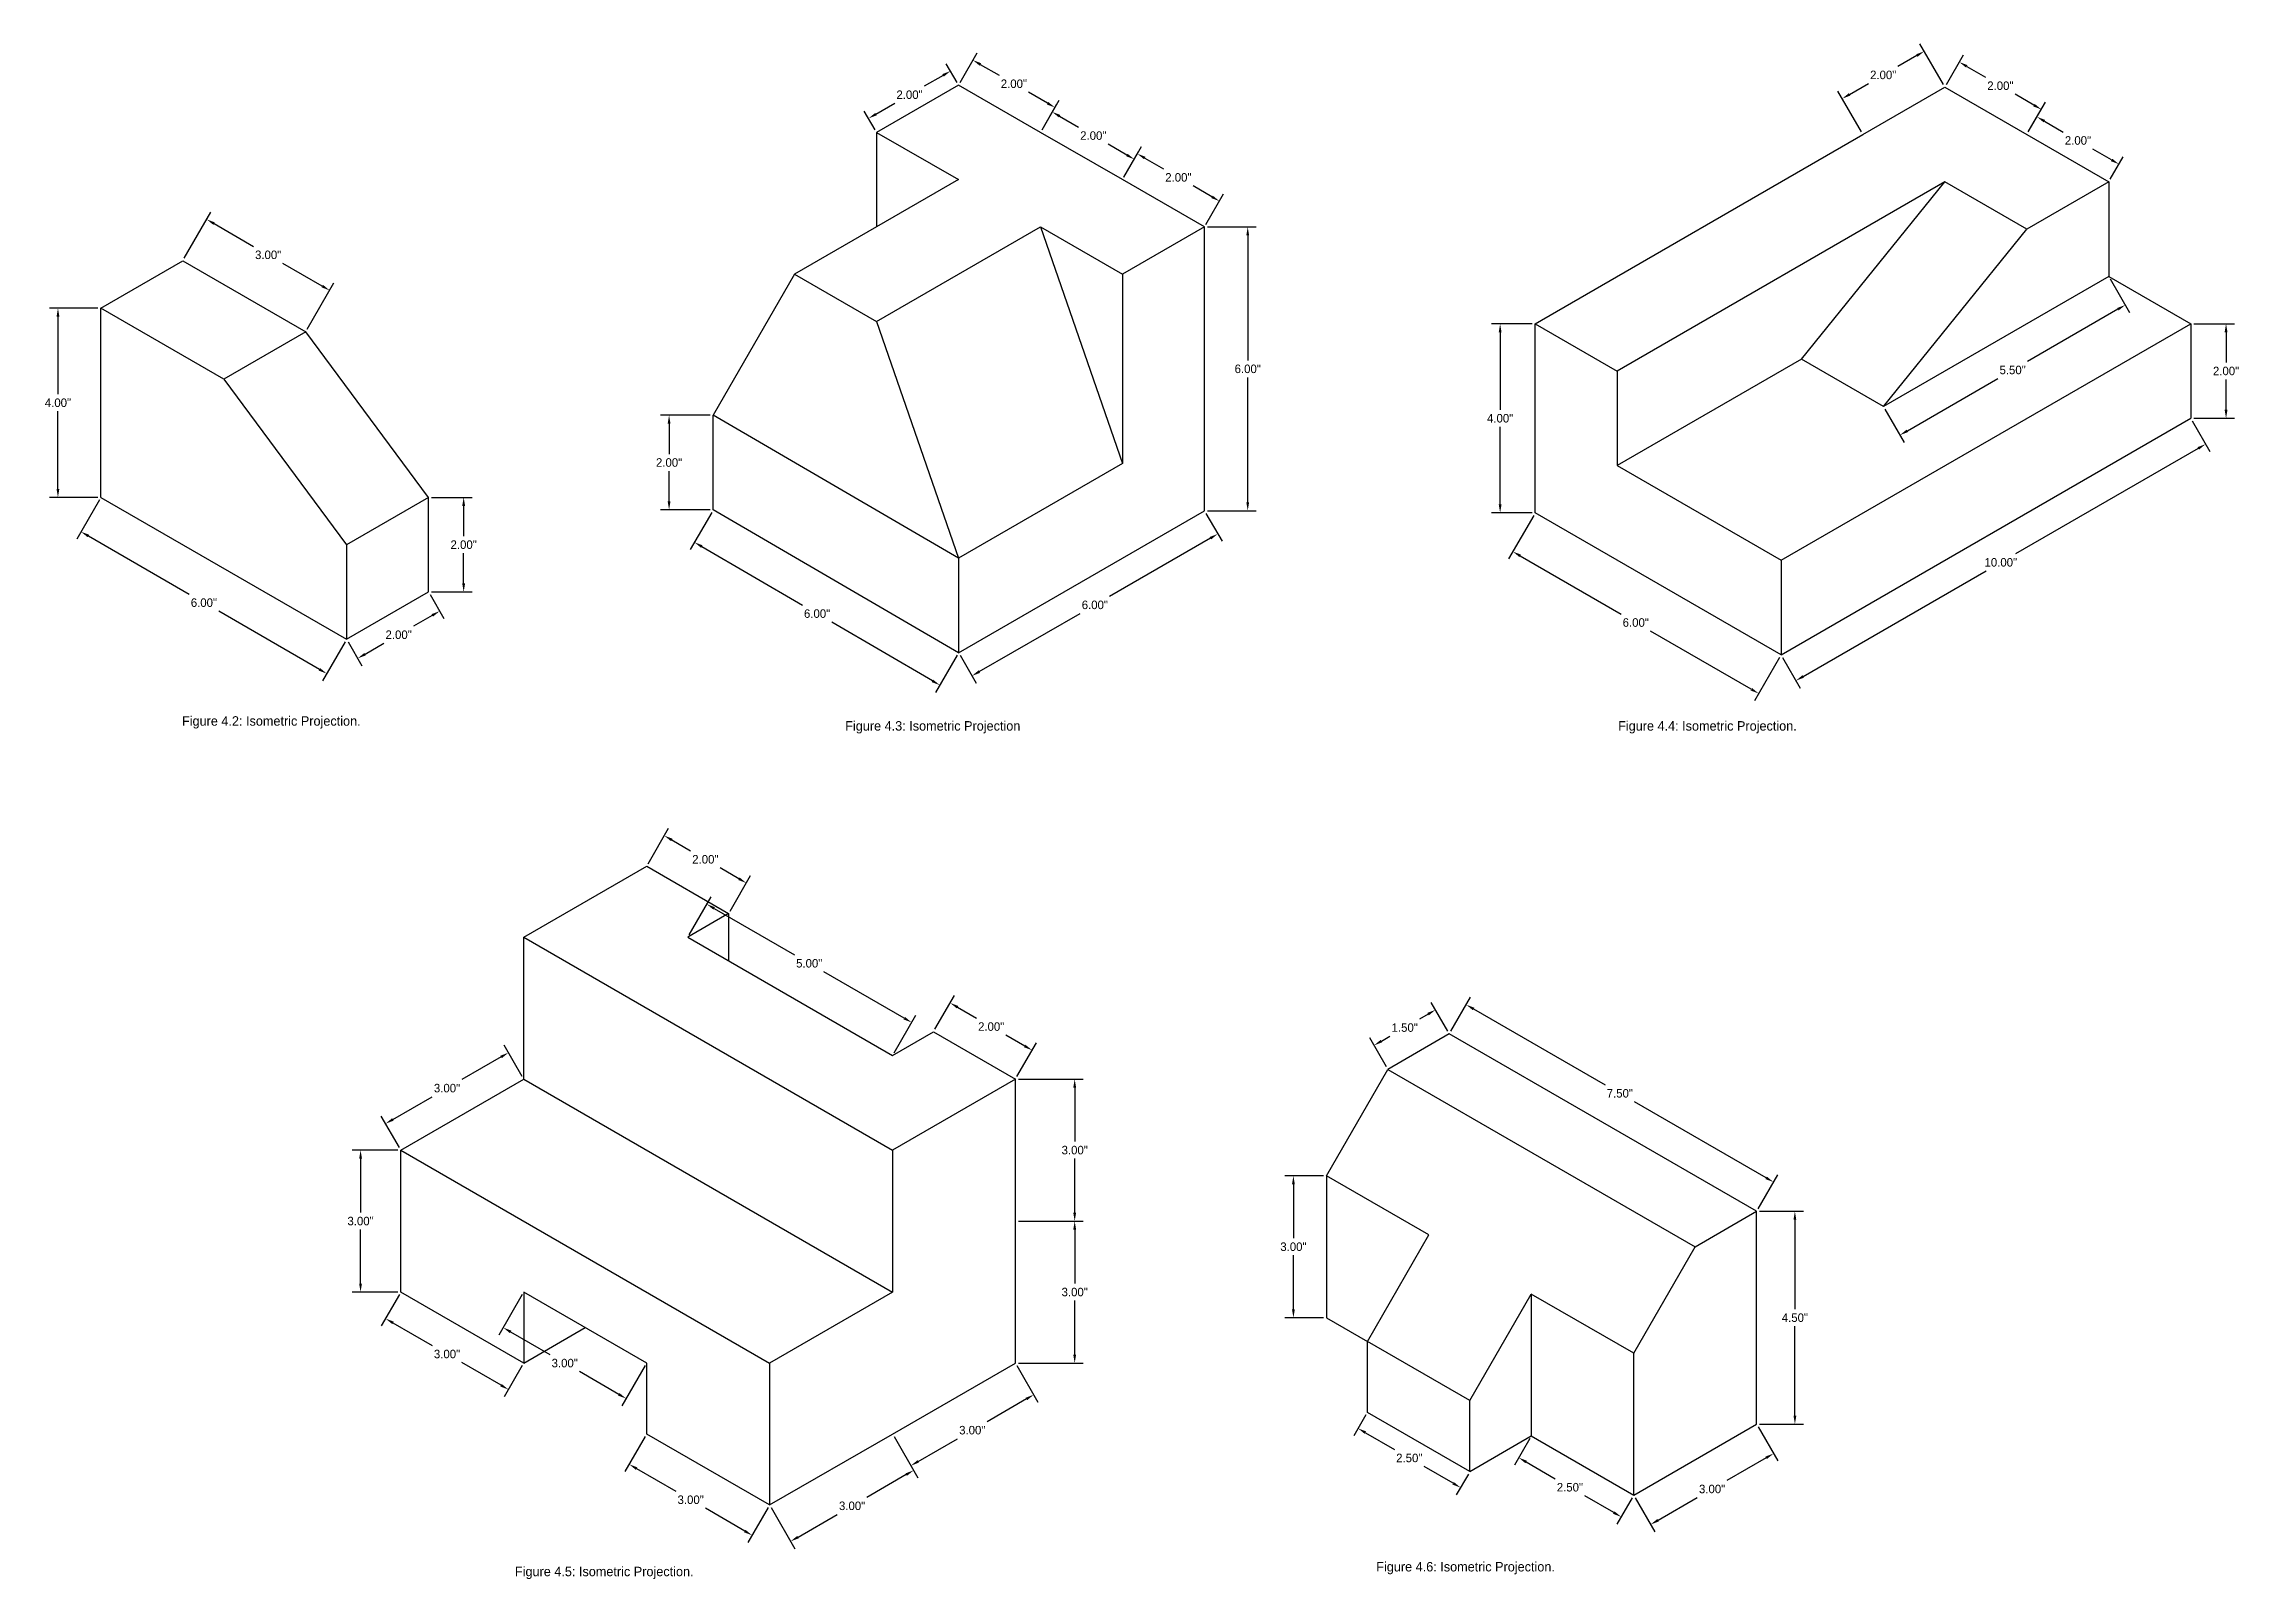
# Model space of a CAD drawing. Header units: inches. Extents: x 25.2 to 71.6, y -13.8 to 18.6.
import ezdxf

# ---------------------------------------------------------------- set-up
doc = ezdxf.new("R2010")
doc.units = ezdxf.units.IN
doc.header["$MEASUREMENT"] = 0
doc.dimstyles.get("Standard").update_dxf_attribs({"dimtxt": 0.18, "dimasz": 0.18, "dimexe": 0.18, "dimexo": 0.0625, "dimgap": 0.09, "dimtad": 0, "dimtih": 1, "dimtoh": 1, "dimzin": 0, "dimdsep": 46, "dimlunit": 3, "dimtxsty": 'Standard', "dimcen": 0.09, "dimadec": 0, "dimazin": 0, "dimtfac": 1, "dimtofl": 0, "dimtmove": 0, "dimatfit": 3, "dimfxl": 1, "dimtolj": 1, "dimtzin": 0, "dimarcsym": 0})

# ---------------------------------------------------------------- blocks, each defined once
blk = doc.blocks.new('*D1')
at = {"color": 0, "lineweight": -2}
for p, q in [((28.141, 14.069), (28.706, 15.047)), ((28.772, 14.801), (29.603, 14.321)), ((31.058, 13.481), (30.227, 13.961)), ((30.739, 12.569), (31.304, 13.547))]:
    blk.add_line(p, q, dxfattribs=at)
at = {"color": 0}
for points in [[(28.787, 14.827), (28.757, 14.775), (28.616, 14.891)], [(31.073, 13.507), (31.043, 13.455), (31.214, 13.391)]]:
    blk.add_solid(points, dxfattribs=at)
at = {"layer": 'Defpoints', "color": 0}
for p in [(28.11, 14.015), (31.214, 13.391), (30.708, 12.515)]:
    blk.add_point(p, dxfattribs=at)
at = {"color": 0, "insert": (29.915, 14.141), "char_height": 0.18, "attachment_point": 5}
blk.add_mtext('\\A1;3.00"', dxfattribs=at)
blk = doc.blocks.new('*D2')
at = {"color": 0, "lineweight": -2}
for p, q in [((26.315, 13.015), (25.292, 13.015)), ((25.472, 12.835), (25.472, 11.195)), ((25.472, 9.195), (25.472, 10.835)), ((26.315, 9.015), (25.292, 9.015))]:
    blk.add_line(p, q, dxfattribs=at)
at = {"color": 0}
for points in [[(25.442, 12.835), (25.502, 12.835), (25.472, 13.015)], [(25.442, 9.195), (25.502, 9.195), (25.472, 9.015)]]:
    blk.add_solid(points, dxfattribs=at)
at = {"layer": 'Defpoints', "color": 0}
for p in [(26.378, 13.015), (25.472, 9.015), (26.378, 9.015)]:
    blk.add_point(p, dxfattribs=at)
at = {"color": 0, "insert": (25.472, 11.015), "char_height": 0.18, "attachment_point": 5}
blk.add_mtext('\\A1;4.00"', dxfattribs=at)
blk = doc.blocks.new('*D3')
at = {"color": 0, "lineweight": -2}
for p, q in [((26.347, 8.961), (25.869, 8.134)), ((26.115, 8.199), (28.245, 6.969)), ((30.999, 5.379), (28.869, 6.609)), ((31.543, 5.961), (31.065, 5.134))]:
    blk.add_line(p, q, dxfattribs=at)
at = {"color": 0}
for points in [[(26.13, 8.225), (26.1, 8.173), (25.959, 8.289)], [(31.014, 5.405), (30.984, 5.353), (31.155, 5.289)]]:
    blk.add_solid(points, dxfattribs=at)
at = {"layer": 'Defpoints', "color": 0}
for p in [(26.378, 9.015), (31.574, 6.015), (31.155, 5.289)]:
    blk.add_point(p, dxfattribs=at)
at = {"color": 0, "insert": (28.557, 6.789), "char_height": 0.18, "attachment_point": 5}
blk.add_mtext('\\A1;6.00"', dxfattribs=at)
blk = doc.blocks.new('*D4')
at = {"color": 0, "lineweight": -2}
for p, q in [((33.384, 6.521), (32.985, 6.291)), ((33.337, 6.961), (33.63, 6.455)), ((31.605, 5.961), (31.897, 5.455)), ((31.963, 5.701), (32.362, 5.931))]:
    blk.add_line(p, q, dxfattribs=at)
at = {"color": 0}
for points in [[(33.369, 6.547), (33.399, 6.495), (33.54, 6.611)], [(31.948, 5.727), (31.978, 5.675), (31.807, 5.611)]]:
    blk.add_solid(points, dxfattribs=at)
at = {"layer": 'Defpoints', "color": 0}
for p in [(33.306, 7.015), (33.54, 6.611), (31.574, 6.015)]:
    blk.add_point(p, dxfattribs=at)
at = {"color": 0, "insert": (32.673, 6.111), "char_height": 0.18, "attachment_point": 5}
blk.add_mtext('\\A1;2.00"', dxfattribs=at)
blk = doc.blocks.new('*D5')
at = {"color": 0, "lineweight": -2}
for p, q in [((33.369, 9.015), (34.227, 9.015)), ((34.047, 8.835), (34.047, 8.195)), ((34.047, 7.195), (34.047, 7.835)), ((33.369, 7.015), (34.227, 7.015))]:
    blk.add_line(p, q, dxfattribs=at)
at = {"color": 0}
for points in [[(34.017, 8.835), (34.077, 8.835), (34.047, 9.015)], [(34.017, 7.195), (34.077, 7.195), (34.047, 7.015)]]:
    blk.add_solid(points, dxfattribs=at)
at = {"layer": 'Defpoints', "color": 0}
for p in [(33.306, 9.015), (33.306, 7.015), (34.047, 7.015)]:
    blk.add_point(p, dxfattribs=at)
at = {"color": 0, "insert": (34.047, 8.015), "char_height": 0.18, "attachment_point": 5}
blk.add_mtext('\\A1;2.00"', dxfattribs=at)
blk = doc.blocks.new('*D6')
at = {"color": 0, "lineweight": -2}
for p, q in [((49.766, 14.731), (50.799, 14.731)), ((50.619, 14.551), (50.619, 11.911)), ((50.619, 8.911), (50.619, 11.551)), ((49.766, 8.731), (50.799, 8.731))]:
    blk.add_line(p, q, dxfattribs=at)
at = {"color": 0}
for points in [[(50.589, 14.551), (50.649, 14.551), (50.619, 14.731)], [(50.589, 8.911), (50.649, 8.911), (50.619, 8.731)]]:
    blk.add_solid(points, dxfattribs=at)
at = {"layer": 'Defpoints', "color": 0}
for p in [(49.704, 14.731), (49.704, 8.731), (50.619, 8.731)]:
    blk.add_point(p, dxfattribs=at)
at = {"color": 0, "insert": (50.619, 11.731), "char_height": 0.18, "attachment_point": 5}
blk.add_mtext('\\A1;6.00"', dxfattribs=at)
blk = doc.blocks.new('*D7')
at = {"color": 0, "lineweight": -2}
for p, q in [((48.003, 15.785), (48.377, 16.434)), ((48.443, 16.188), (48.842, 15.958)), ((49.864, 15.368), (49.465, 15.598)), ((49.735, 14.785), (50.11, 15.434))]:
    blk.add_line(p, q, dxfattribs=at)
at = {"color": 0}
for points in [[(48.458, 16.214), (48.428, 16.162), (48.287, 16.278)], [(49.879, 15.394), (49.849, 15.342), (50.02, 15.278)]]:
    blk.add_solid(points, dxfattribs=at)
at = {"layer": 'Defpoints', "color": 0}
for p in [(48.287, 16.278), (47.972, 15.731), (49.704, 14.731)]:
    blk.add_point(p, dxfattribs=at)
at = {"color": 0, "insert": (49.153, 15.778), "char_height": 0.18, "attachment_point": 5}
blk.add_mtext('\\A1;2.00"', dxfattribs=at)
blk = doc.blocks.new('*D8')
at = {"color": 0, "lineweight": -2}
for p, q in [((46.271, 16.785), (46.578, 17.318)), ((46.644, 17.072), (47.043, 16.842)), ((48.065, 16.252), (47.666, 16.482)), ((48.003, 15.785), (48.311, 16.318))]:
    blk.add_line(p, q, dxfattribs=at)
at = {"color": 0}
for points in [[(46.659, 17.098), (46.629, 17.046), (46.488, 17.162)], [(48.08, 16.278), (48.05, 16.226), (48.221, 16.162)]]:
    blk.add_solid(points, dxfattribs=at)
at = {"layer": 'Defpoints', "color": 0}
for p in [(46.24, 16.731), (46.488, 17.162), (47.972, 15.731)]:
    blk.add_point(p, dxfattribs=at)
at = {"color": 0, "insert": (47.355, 16.662), "char_height": 0.18, "attachment_point": 5}
blk.add_mtext('\\A1;2.00"', dxfattribs=at)
blk = doc.blocks.new('*D9')
at = {"color": 0, "lineweight": -2}
for p, q in [((44.539, 17.785), (44.901, 18.413)), ((44.967, 18.167), (45.366, 17.937)), ((46.388, 17.347), (45.989, 17.577)), ((46.271, 16.785), (46.633, 17.413))]:
    blk.add_line(p, q, dxfattribs=at)
at = {"color": 0}
for points in [[(44.982, 18.193), (44.952, 18.141), (44.811, 18.257)], [(46.403, 17.373), (46.373, 17.321), (46.543, 17.257)]]:
    blk.add_solid(points, dxfattribs=at)
at = {"layer": 'Defpoints', "color": 0}
for p in [(44.811, 18.257), (44.507, 17.731), (46.24, 16.731)]:
    blk.add_point(p, dxfattribs=at)
at = {"color": 0, "insert": (45.677, 17.757), "char_height": 0.18, "attachment_point": 5}
blk.add_mtext('\\A1;2.00"', dxfattribs=at)
blk = doc.blocks.new('*D10')
at = {"color": 0, "lineweight": -2}
for p, q in [((39.26, 10.751), (38.209, 10.751)), ((38.389, 10.571), (38.389, 9.931)), ((38.389, 8.931), (38.389, 9.571)), ((39.26, 8.751), (38.209, 8.751))]:
    blk.add_line(p, q, dxfattribs=at)
at = {"color": 0}
for points in [[(38.359, 10.571), (38.419, 10.571), (38.389, 10.751)], [(38.359, 8.931), (38.419, 8.931), (38.389, 8.751)]]:
    blk.add_solid(points, dxfattribs=at)
at = {"layer": 'Defpoints', "color": 0}
for p in [(38.389, 10.751), (39.323, 10.751), (39.323, 8.751)]:
    blk.add_point(p, dxfattribs=at)
at = {"color": 0, "insert": (38.389, 9.751), "char_height": 0.18, "attachment_point": 5}
blk.add_mtext('\\A1;2.00"', dxfattribs=at)
blk = doc.blocks.new('*D11')
at = {"color": 0, "lineweight": -2}
for p, q in [((39.291, 8.697), (38.834, 7.911)), ((39.08, 7.976), (41.208, 6.737)), ((43.953, 5.137), (41.826, 6.377)), ((44.476, 5.677), (44.018, 4.891))]:
    blk.add_line(p, q, dxfattribs=at)
at = {"color": 0}
for points in [[(39.095, 8.002), (39.065, 7.95), (38.924, 8.066)], [(43.969, 5.163), (43.938, 5.111), (44.109, 5.047)]]:
    blk.add_solid(points, dxfattribs=at)
at = {"layer": 'Defpoints', "color": 0}
for p in [(39.323, 8.751), (44.507, 5.731), (44.109, 5.047)]:
    blk.add_point(p, dxfattribs=at)
at = {"color": 0, "insert": (41.517, 6.557), "char_height": 0.18, "attachment_point": 5}
blk.add_mtext('\\A1;6.00"', dxfattribs=at)
blk = doc.blocks.new('*D12')
at = {"color": 0, "lineweight": -2}
for p, q in [((49.735, 8.677), (50.076, 8.086)), ((49.83, 8.152), (47.7, 6.922)), ((44.946, 5.332), (47.076, 6.562)), ((44.539, 5.677), (44.88, 5.086))]:
    blk.add_line(p, q, dxfattribs=at)
at = {"color": 0}
for points in [[(49.815, 8.178), (49.845, 8.126), (49.986, 8.242)], [(44.931, 5.358), (44.961, 5.306), (44.79, 5.242)]]:
    blk.add_solid(points, dxfattribs=at)
at = {"layer": 'Defpoints', "color": 0}
for p in [(49.704, 8.731), (49.986, 8.242), (44.507, 5.731)]:
    blk.add_point(p, dxfattribs=at)
at = {"color": 0, "insert": (47.388, 6.742), "char_height": 0.18, "attachment_point": 5}
blk.add_mtext('\\A1;6.00"', dxfattribs=at)
blk = doc.blocks.new('*D13')
at = {"color": 0, "lineweight": -2}
for p, q in [((44.476, 17.785), (44.247, 18.182)), ((44.181, 17.936), (43.783, 17.706)), ((42.744, 16.785), (42.515, 17.182)), ((42.761, 17.116), (43.159, 17.346))]:
    blk.add_line(p, q, dxfattribs=at)
at = {"color": 0}
for points in [[(44.166, 17.962), (44.196, 17.91), (44.337, 18.026)], [(42.746, 17.142), (42.776, 17.09), (42.605, 17.026)]]:
    blk.add_solid(points, dxfattribs=at)
at = {"layer": 'Defpoints', "color": 0}
for p in [(44.337, 18.026), (44.507, 17.731), (42.775, 16.731)]:
    blk.add_point(p, dxfattribs=at)
at = {"color": 0, "insert": (43.471, 17.526), "char_height": 0.18, "attachment_point": 5}
blk.add_mtext('\\A1;2.00"', dxfattribs=at)
blk = doc.blocks.new('*D14')
at = {"color": 0, "lineweight": -2}
for p, q in [((68.85, 13.632), (69.258, 12.926)), ((69.012, 12.992), (67.098, 11.887)), ((64.561, 10.422), (66.475, 11.527)), ((64.087, 10.882), (64.495, 10.176))]:
    blk.add_line(p, q, dxfattribs=at)
at = {"color": 0}
for points in [[(68.997, 13.018), (69.027, 12.966), (69.168, 13.082)], [(64.546, 10.448), (64.576, 10.396), (64.405, 10.332)]]:
    blk.add_solid(points, dxfattribs=at)
at = {"layer": 'Defpoints', "color": 0}
for p in [(68.819, 13.686), (69.168, 13.082), (64.056, 10.936)]:
    blk.add_point(p, dxfattribs=at)
at = {"color": 0, "insert": (66.786, 11.707), "char_height": 0.18, "attachment_point": 5}
blk.add_mtext('\\A1;5.50"', dxfattribs=at)
blk = doc.blocks.new('*D15')
at = {"color": 0, "lineweight": -2}
for p, q in [((65.386, 17.741), (65.751, 18.372)), ((65.816, 18.126), (66.215, 17.896)), ((67.237, 17.306), (66.838, 17.536)), ((67.118, 16.741), (67.483, 17.372))]:
    blk.add_line(p, q, dxfattribs=at)
at = {"color": 0}
for points in [[(65.831, 18.152), (65.801, 18.1), (65.661, 18.216)], [(67.252, 17.332), (67.222, 17.28), (67.393, 17.216)]]:
    blk.add_solid(points, dxfattribs=at)
at = {"layer": 'Defpoints', "color": 0}
for p in [(65.355, 17.686), (67.393, 17.216), (67.087, 16.686)]:
    blk.add_point(p, dxfattribs=at)
at = {"color": 0, "insert": (66.527, 17.716), "char_height": 0.18, "attachment_point": 5}
blk.add_mtext('\\A1;2.00"', dxfattribs=at)
blk = doc.blocks.new('*D16')
at = {"color": 0, "lineweight": -2}
for p, q in [((67.118, 16.741), (67.391, 17.214)), ((67.457, 16.968), (67.856, 16.738)), ((68.878, 16.148), (68.479, 16.378)), ((68.85, 15.741), (69.123, 16.214))]:
    blk.add_line(p, q, dxfattribs=at)
at = {"color": 0}
for points in [[(67.472, 16.994), (67.442, 16.942), (67.301, 17.058)], [(68.893, 16.174), (68.863, 16.122), (69.033, 16.058)]]:
    blk.add_solid(points, dxfattribs=at)
at = {"layer": 'Defpoints', "color": 0}
for p in [(67.087, 16.686), (69.033, 16.058), (68.819, 15.686)]:
    blk.add_point(p, dxfattribs=at)
at = {"color": 0, "insert": (68.167, 16.558), "char_height": 0.18, "attachment_point": 5}
blk.add_mtext('\\A1;2.00"', dxfattribs=at)
blk = doc.blocks.new('*D17')
at = {"color": 0, "lineweight": -2}
for p, q in [((65.324, 17.741), (64.827, 18.6)), ((64.761, 18.354), (64.363, 18.124)), ((63.341, 17.534), (63.739, 17.764)), ((63.592, 16.741), (63.095, 17.6))]:
    blk.add_line(p, q, dxfattribs=at)
at = {"color": 0}
for points in [[(64.746, 18.38), (64.776, 18.328), (64.917, 18.444)], [(63.326, 17.56), (63.356, 17.508), (63.185, 17.444)]]:
    blk.add_solid(points, dxfattribs=at)
at = {"layer": 'Defpoints', "color": 0}
for p in [(65.355, 17.686), (63.185, 17.444), (63.623, 16.686)]:
    blk.add_point(p, dxfattribs=at)
at = {"color": 0, "insert": (64.051, 17.944), "char_height": 0.18, "attachment_point": 5}
blk.add_mtext('\\A1;2.00"', dxfattribs=at)
blk = doc.blocks.new('*D18')
at = {"color": 0, "lineweight": -2}
for p, q in [((56.663, 8.632), (56.133, 7.713)), ((56.379, 7.779), (58.509, 6.549)), ((61.263, 4.959), (59.132, 6.189)), ((61.859, 5.632), (61.329, 4.713))]:
    blk.add_line(p, q, dxfattribs=at)
at = {"color": 0}
for points in [[(56.394, 7.805), (56.364, 7.753), (56.223, 7.869)], [(61.278, 4.985), (61.248, 4.933), (61.419, 4.869)]]:
    blk.add_solid(points, dxfattribs=at)
at = {"layer": 'Defpoints', "color": 0}
for p in [(56.695, 8.686), (61.891, 5.686), (61.419, 4.869)]:
    blk.add_point(p, dxfattribs=at)
at = {"color": 0, "insert": (58.821, 6.369), "char_height": 0.18, "attachment_point": 5}
blk.add_mtext('\\A1;6.00"', dxfattribs=at)
blk = doc.blocks.new('*D19')
at = {"color": 0, "lineweight": -2}
for p, q in [((70.582, 10.632), (70.956, 9.985)), ((70.71, 10.051), (66.847, 7.821)), ((62.361, 5.231), (66.224, 7.461)), ((61.922, 5.632), (62.295, 4.985))]:
    blk.add_line(p, q, dxfattribs=at)
at = {"color": 0}
for points in [[(70.695, 10.077), (70.725, 10.025), (70.866, 10.141)], [(62.346, 5.257), (62.376, 5.205), (62.205, 5.141)]]:
    blk.add_solid(points, dxfattribs=at)
at = {"layer": 'Defpoints', "color": 0}
for p in [(70.551, 10.686), (70.866, 10.141), (61.891, 5.686)]:
    blk.add_point(p, dxfattribs=at)
at = {"color": 0, "insert": (66.536, 7.641), "char_height": 0.18, "attachment_point": 5}
blk.add_mtext('\\A1;10.00"', dxfattribs=at)
blk = doc.blocks.new('*D20')
at = {"color": 0, "lineweight": -2}
for p, q in [((70.613, 12.686), (71.477, 12.686)), ((71.297, 12.506), (71.297, 11.866)), ((71.297, 10.866), (71.297, 11.506)), ((70.613, 10.686), (71.477, 10.686))]:
    blk.add_line(p, q, dxfattribs=at)
at = {"color": 0}
for points in [[(71.267, 12.506), (71.327, 12.506), (71.297, 12.686)], [(71.267, 10.866), (71.327, 10.866), (71.297, 10.686)]]:
    blk.add_solid(points, dxfattribs=at)
at = {"layer": 'Defpoints', "color": 0}
for p in [(70.551, 12.686), (70.551, 10.686), (71.297, 10.686)]:
    blk.add_point(p, dxfattribs=at)
at = {"color": 0, "insert": (71.297, 11.686), "char_height": 0.18, "attachment_point": 5}
blk.add_mtext('\\A1;2.00"', dxfattribs=at)
blk = doc.blocks.new('*D21')
at = {"color": 0, "lineweight": -2}
for p, q in [((56.632, 12.686), (55.774, 12.686)), ((55.954, 12.506), (55.954, 10.866)), ((55.954, 8.866), (55.954, 10.506)), ((56.632, 8.686), (55.774, 8.686))]:
    blk.add_line(p, q, dxfattribs=at)
at = {"color": 0}
for points in [[(55.924, 12.506), (55.984, 12.506), (55.954, 12.686)], [(55.924, 8.866), (55.984, 8.866), (55.954, 8.686)]]:
    blk.add_solid(points, dxfattribs=at)
at = {"layer": 'Defpoints', "color": 0}
for p in [(55.954, 12.686), (56.695, 12.686), (56.695, 8.686)]:
    blk.add_point(p, dxfattribs=at)
at = {"color": 0, "insert": (55.954, 10.686), "char_height": 0.18, "attachment_point": 5}
blk.add_mtext('\\A1;4.00"', dxfattribs=at)
blk = doc.blocks.new('*D22')
at = {"color": 0, "lineweight": -2}
for p, q in [((37.947, 1.271), (38.379, 2.02)), ((38.445, 1.774), (38.844, 1.544)), ((39.866, 0.954), (39.467, 1.184)), ((39.679, 0.271), (40.111, 1.02))]:
    blk.add_line(p, q, dxfattribs=at)
at = {"color": 0}
for points in [[(38.46, 1.8), (38.43, 1.748), (38.289, 1.864)], [(39.881, 0.98), (39.851, 0.928), (40.021, 0.864)]]:
    blk.add_solid(points, dxfattribs=at)
at = {"layer": 'Defpoints', "color": 0}
for p in [(37.916, 1.217), (40.021, 0.864), (39.648, 0.217)]:
    blk.add_point(p, dxfattribs=at)
at = {"color": 0, "insert": (39.155, 1.364), "char_height": 0.18, "attachment_point": 5}
blk.add_mtext('\\A1;2.00"', dxfattribs=at)
blk = doc.blocks.new('*D23')
at = {"color": 0, "lineweight": -2}
for p, q in [((38.813, -0.229), (39.276, 0.572)), ((39.342, 0.326), (41.039, -0.654)), ((43.36, -1.994), (41.663, -1.014)), ((43.143, -2.729), (43.606, -1.928))]:
    blk.add_line(p, q, dxfattribs=at)
at = {"color": 0}
for points in [[(39.357, 0.352), (39.327, 0.3), (39.186, 0.416)], [(43.375, -1.968), (43.345, -2.02), (43.516, -2.084)]]:
    blk.add_solid(points, dxfattribs=at)
at = {"layer": 'Defpoints', "color": 0}
for p in [(38.782, -0.283), (43.516, -2.084), (43.112, -2.783)]:
    blk.add_point(p, dxfattribs=at)
at = {"color": 0, "insert": (41.351, -0.834), "char_height": 0.18, "attachment_point": 5}
blk.add_mtext('\\A1;5.00"', dxfattribs=at)
blk = doc.blocks.new('*D24')
at = {"color": 0, "lineweight": -2}
for p, q in [((44.009, -2.229), (44.421, -1.516)), ((44.487, -1.762), (44.885, -1.992)), ((45.907, -2.582), (45.509, -2.352)), ((45.741, -3.229), (46.153, -2.516))]:
    blk.add_line(p, q, dxfattribs=at)
at = {"color": 0}
for points in [[(44.502, -1.736), (44.472, -1.788), (44.331, -1.672)], [(45.922, -2.556), (45.892, -2.608), (46.063, -2.672)]]:
    blk.add_solid(points, dxfattribs=at)
at = {"layer": 'Defpoints', "color": 0}
for p in [(43.978, -2.283), (46.063, -2.672), (45.71, -3.283)]:
    blk.add_point(p, dxfattribs=at)
at = {"color": 0, "insert": (45.197, -2.172), "char_height": 0.18, "attachment_point": 5}
blk.add_mtext('\\A1;2.00"', dxfattribs=at)
blk = doc.blocks.new('*D25')
at = {"color": 0, "lineweight": -2}
for p, q in [((45.773, -3.283), (47.142, -3.283)), ((46.962, -3.463), (46.962, -4.603)), ((46.962, -6.103), (46.962, -4.963)), ((45.773, -6.283), (47.142, -6.283))]:
    blk.add_line(p, q, dxfattribs=at)
at = {"color": 0}
for points in [[(46.932, -3.463), (46.992, -3.463), (46.962, -3.283)], [(46.932, -6.103), (46.992, -6.103), (46.962, -6.283)]]:
    blk.add_solid(points, dxfattribs=at)
at = {"layer": 'Defpoints', "color": 0}
for p in [(45.71, -3.283), (45.71, -6.283), (46.962, -6.283)]:
    blk.add_point(p, dxfattribs=at)
at = {"color": 0, "insert": (46.962, -4.783), "char_height": 0.18, "attachment_point": 5}
blk.add_mtext('\\A1;3.00"', dxfattribs=at)
blk = doc.blocks.new('*D26')
at = {"color": 0, "lineweight": -2}
for p, q in [((45.773, -6.283), (47.142, -6.283)), ((46.962, -6.463), (46.962, -7.603)), ((46.962, -9.103), (46.962, -7.963)), ((45.773, -9.283), (47.142, -9.283))]:
    blk.add_line(p, q, dxfattribs=at)
at = {"color": 0}
for points in [[(46.932, -6.463), (46.992, -6.463), (46.962, -6.283)], [(46.932, -9.103), (46.992, -9.103), (46.962, -9.283)]]:
    blk.add_solid(points, dxfattribs=at)
at = {"layer": 'Defpoints', "color": 0}
for p in [(45.71, -6.283), (45.71, -9.283), (46.962, -9.283)]:
    blk.add_point(p, dxfattribs=at)
at = {"color": 0, "insert": (46.962, -7.783), "char_height": 0.18, "attachment_point": 5}
blk.add_mtext('\\A1;3.00"', dxfattribs=at)
blk = doc.blocks.new('*D27')
at = {"color": 0, "lineweight": -2}
for p, q in [((43.143, -10.837), (43.646, -11.708)), ((43.4, -11.642), (42.569, -12.122)), ((40.545, -12.337), (41.048, -13.208)), ((41.114, -12.962), (41.945, -12.482))]:
    blk.add_line(p, q, dxfattribs=at)
at = {"color": 0}
for points in [[(43.385, -11.616), (43.415, -11.668), (43.556, -11.552)], [(41.099, -12.936), (41.129, -12.988), (40.958, -13.052)]]:
    blk.add_solid(points, dxfattribs=at)
at = {"layer": 'Defpoints', "color": 0}
for p in [(43.112, -10.783), (43.556, -11.552), (40.514, -12.283)]:
    blk.add_point(p, dxfattribs=at)
at = {"color": 0, "insert": (42.257, -12.302), "char_height": 0.18, "attachment_point": 5}
blk.add_mtext('\\A1;3.00"', dxfattribs=at)
blk = doc.blocks.new('*D28')
at = {"color": 0, "lineweight": -2}
for p, q in [((45.741, -9.337), (46.186, -10.108)), ((45.941, -10.043), (45.109, -10.523)), ((43.143, -10.837), (43.588, -11.608)), ((43.654, -11.363), (44.486, -10.883))]:
    blk.add_line(p, q, dxfattribs=at)
at = {"color": 0}
for points in [[(45.926, -10.017), (45.956, -10.068), (46.096, -9.953)], [(43.639, -11.337), (43.669, -11.388), (43.498, -11.453)]]:
    blk.add_solid(points, dxfattribs=at)
at = {"layer": 'Defpoints', "color": 0}
for p in [(45.71, -9.283), (46.096, -9.953), (43.112, -10.783)]:
    blk.add_point(p, dxfattribs=at)
at = {"color": 0, "insert": (44.797, -10.703), "char_height": 0.18, "attachment_point": 5}
blk.add_mtext('\\A1;3.00"', dxfattribs=at)
blk = doc.blocks.new('*D29')
at = {"color": 0, "lineweight": -2}
for p, q in [((37.885, -10.837), (37.456, -11.579)), ((37.702, -11.514), (38.533, -11.994)), ((39.988, -12.834), (39.157, -12.354)), ((40.483, -12.337), (40.054, -13.079))]:
    blk.add_line(p, q, dxfattribs=at)
at = {"color": 0}
for points in [[(37.717, -11.488), (37.687, -11.54), (37.546, -11.424)], [(40.003, -12.808), (39.973, -12.86), (40.144, -12.924)]]:
    blk.add_solid(points, dxfattribs=at)
at = {"layer": 'Defpoints', "color": 0}
for p in [(37.916, -10.783), (40.514, -12.283), (40.144, -12.924)]:
    blk.add_point(p, dxfattribs=at)
at = {"color": 0, "insert": (38.845, -12.174), "char_height": 0.18, "attachment_point": 5}
blk.add_mtext('\\A1;3.00"', dxfattribs=at)
blk = doc.blocks.new('*D30')
at = {"color": 0, "lineweight": -2}
for p, q in [((32.688, -7.837), (32.306, -8.499)), ((32.552, -8.433), (33.384, -8.913)), ((34.838, -9.753), (34.007, -9.273)), ((35.286, -9.337), (34.904, -9.999))]:
    blk.add_line(p, q, dxfattribs=at)
at = {"color": 0}
for points in [[(32.567, -8.408), (32.537, -8.459), (32.396, -8.343)], [(34.853, -9.728), (34.823, -9.779), (34.994, -9.843)]]:
    blk.add_solid(points, dxfattribs=at)
at = {"layer": 'Defpoints', "color": 0}
for p in [(32.72, -7.783), (35.318, -9.283), (34.994, -9.843)]:
    blk.add_point(p, dxfattribs=at)
at = {"color": 0, "insert": (33.695, -9.093), "char_height": 0.18, "attachment_point": 5}
blk.add_mtext('\\A1;3.00"', dxfattribs=at)
blk = doc.blocks.new('*D31')
at = {"color": 0, "lineweight": -2}
for p, q in [((35.286, -7.837), (34.794, -8.691)), ((35.04, -8.625), (35.871, -9.105)), ((37.326, -9.945), (36.495, -9.465)), ((37.885, -9.337), (37.392, -10.191))]:
    blk.add_line(p, q, dxfattribs=at)
at = {"color": 0}
for points in [[(35.055, -8.599), (35.025, -8.651), (34.884, -8.535)], [(37.341, -9.919), (37.311, -9.971), (37.482, -10.035)]]:
    blk.add_solid(points, dxfattribs=at)
at = {"layer": 'Defpoints', "color": 0}
for p in [(35.318, -7.783), (37.916, -9.283), (37.482, -10.035)]:
    blk.add_point(p, dxfattribs=at)
at = {"color": 0, "insert": (36.183, -9.285), "char_height": 0.18, "attachment_point": 5}
blk.add_mtext('\\A1;3.00"', dxfattribs=at)
blk = doc.blocks.new('*D32')
at = {"color": 0, "lineweight": -2}
for p, q in [((32.657, -4.783), (31.688, -4.783)), ((31.868, -4.963), (31.868, -6.103)), ((31.868, -7.603), (31.868, -6.463)), ((32.657, -7.783), (31.688, -7.783))]:
    blk.add_line(p, q, dxfattribs=at)
at = {"color": 0}
for points in [[(31.838, -4.963), (31.898, -4.963), (31.868, -4.783)], [(31.838, -7.603), (31.898, -7.603), (31.868, -7.783)]]:
    blk.add_solid(points, dxfattribs=at)
at = {"layer": 'Defpoints', "color": 0}
for p in [(31.868, -4.783), (32.72, -4.783), (32.72, -7.783)]:
    blk.add_point(p, dxfattribs=at)
at = {"color": 0, "insert": (31.868, -6.283), "char_height": 0.18, "attachment_point": 5}
blk.add_mtext('\\A1;3.00"', dxfattribs=at)
blk = doc.blocks.new('*D33')
at = {"color": 0, "lineweight": -2}
for p, q in [((35.286, -3.229), (34.904, -2.567)), ((34.838, -2.813), (34.007, -3.293)), ((32.552, -4.133), (33.383, -3.653)), ((32.688, -4.729), (32.306, -4.067))]:
    blk.add_line(p, q, dxfattribs=at)
at = {"color": 0}
for points in [[(34.823, -2.787), (34.853, -2.839), (34.994, -2.723)], [(32.537, -4.107), (32.567, -4.159), (32.396, -4.223)]]:
    blk.add_solid(points, dxfattribs=at)
at = {"layer": 'Defpoints', "color": 0}
for p in [(34.994, -2.723), (35.318, -3.283), (32.72, -4.783)]:
    blk.add_point(p, dxfattribs=at)
at = {"color": 0, "insert": (33.695, -3.473), "char_height": 0.18, "attachment_point": 5}
blk.add_mtext('\\A1;3.00"', dxfattribs=at)
blk = doc.blocks.new('*D34')
at = {"color": 0, "lineweight": -2}
for p, q in [((53.117, -10.379), (52.862, -10.821)), ((53.108, -10.755), (53.722, -11.11)), ((54.961, -11.825), (54.346, -11.47)), ((55.282, -11.629), (55.027, -12.071))]:
    blk.add_line(p, q, dxfattribs=at)
at = {"color": 0}
for points in [[(53.123, -10.729), (53.093, -10.781), (52.952, -10.665)], [(54.976, -11.799), (54.946, -11.851), (55.117, -11.915)]]:
    blk.add_solid(points, dxfattribs=at)
at = {"layer": 'Defpoints', "color": 0}
for p in [(53.148, -10.325), (55.313, -11.575), (55.117, -11.915)]:
    blk.add_point(p, dxfattribs=at)
at = {"color": 0, "insert": (54.034, -11.29), "char_height": 0.18, "attachment_point": 5}
blk.add_mtext('\\A1;2.50"', dxfattribs=at)
blk = doc.blocks.new('*D35')
at = {"color": 0, "lineweight": -2}
for p, q in [((54.911, -2.271), (55.326, -1.552)), ((55.392, -1.798), (58.172, -3.403)), ((61.576, -5.368), (58.796, -3.763)), ((61.406, -6.021), (61.822, -5.302))]:
    blk.add_line(p, q, dxfattribs=at)
at = {"color": 0}
for points in [[(55.407, -1.772), (55.377, -1.824), (55.236, -1.708)], [(61.591, -5.342), (61.561, -5.394), (61.732, -5.458)]]:
    blk.add_solid(points, dxfattribs=at)
at = {"layer": 'Defpoints', "color": 0}
for p in [(54.88, -2.325), (61.732, -5.458), (61.375, -6.075)]:
    blk.add_point(p, dxfattribs=at)
at = {"color": 0, "insert": (58.484, -3.583), "char_height": 0.18, "attachment_point": 5}
blk.add_mtext('\\A1;7.50"', dxfattribs=at)
blk = doc.blocks.new('*D36')
at = {"color": 0, "lineweight": -2}
for p, q in [((61.438, -6.075), (62.364, -6.075)), ((62.184, -6.255), (62.184, -8.145)), ((62.184, -10.395), (62.184, -8.505)), ((61.438, -10.575), (62.364, -10.575))]:
    blk.add_line(p, q, dxfattribs=at)
at = {"color": 0}
for points in [[(62.154, -6.255), (62.214, -6.255), (62.184, -6.075)], [(62.154, -10.395), (62.214, -10.395), (62.184, -10.575)]]:
    blk.add_solid(points, dxfattribs=at)
at = {"layer": 'Defpoints', "color": 0}
for p in [(61.375, -6.075), (61.375, -10.575), (62.184, -10.575)]:
    blk.add_point(p, dxfattribs=at)
at = {"color": 0, "insert": (62.184, -8.325), "char_height": 0.18, "attachment_point": 5}
blk.add_mtext('\\A1;4.50"', dxfattribs=at)
blk = doc.blocks.new('*D37')
at = {"color": 0, "lineweight": -2}
for p, q in [((61.406, -10.629), (61.823, -11.352)), ((61.577, -11.286), (60.746, -11.766)), ((58.808, -12.129), (59.225, -12.852)), ((59.291, -12.606), (60.122, -12.126))]:
    blk.add_line(p, q, dxfattribs=at)
at = {"color": 0}
for points in [[(61.562, -11.26), (61.592, -11.312), (61.733, -11.196)], [(59.276, -12.58), (59.306, -12.632), (59.135, -12.696)]]:
    blk.add_solid(points, dxfattribs=at)
at = {"layer": 'Defpoints', "color": 0}
for p in [(61.375, -10.575), (61.733, -11.196), (58.777, -12.075)]:
    blk.add_point(p, dxfattribs=at)
at = {"color": 0, "insert": (60.434, -11.946), "char_height": 0.18, "attachment_point": 5}
blk.add_mtext('\\A1;3.00"', dxfattribs=at)
blk = doc.blocks.new('*D38')
at = {"color": 0, "lineweight": -2}
for p, q in [((56.581, -10.879), (56.257, -11.44)), ((56.503, -11.374), (57.118, -11.729)), ((58.356, -12.444), (57.741, -12.089)), ((58.746, -12.129), (58.422, -12.69))]:
    blk.add_line(p, q, dxfattribs=at)
at = {"color": 0}
for points in [[(56.518, -11.348), (56.488, -11.4), (56.347, -11.284)], [(58.371, -12.418), (58.341, -12.47), (58.512, -12.534)]]:
    blk.add_solid(points, dxfattribs=at)
at = {"layer": 'Defpoints', "color": 0}
for p in [(56.612, -10.825), (58.777, -12.075), (58.512, -12.534)]:
    blk.add_point(p, dxfattribs=at)
at = {"color": 0, "insert": (57.429, -11.909), "char_height": 0.18, "attachment_point": 5}
blk.add_mtext('\\A1;2.50"', dxfattribs=at)
blk = doc.blocks.new('*D39')
at = {"color": 0, "lineweight": -2}
for p, q in [((52.219, -5.325), (51.405, -5.325)), ((51.585, -5.505), (51.585, -6.645)), ((51.585, -8.145), (51.585, -7.005)), ((52.219, -8.325), (51.405, -8.325))]:
    blk.add_line(p, q, dxfattribs=at)
at = {"color": 0}
for points in [[(51.555, -5.505), (51.615, -5.505), (51.585, -5.325)], [(51.555, -8.145), (51.615, -8.145), (51.585, -8.325)]]:
    blk.add_solid(points, dxfattribs=at)
at = {"layer": 'Defpoints', "color": 0}
for p in [(52.282, -5.325), (51.585, -8.325), (52.282, -8.325)]:
    blk.add_point(p, dxfattribs=at)
at = {"color": 0, "insert": (51.585, -6.825), "char_height": 0.18, "attachment_point": 5}
blk.add_mtext('\\A1;3.00"', dxfattribs=at)
blk = doc.blocks.new('*D40')
at = {"color": 0, "lineweight": -2}
for p, q in [((54.849, -2.271), (54.497, -1.662)), ((54.431, -1.908), (54.249, -2.013)), ((53.55, -3.021), (53.198, -2.412)), ((53.444, -2.478), (53.626, -2.373))]:
    blk.add_line(p, q, dxfattribs=at)
at = {"color": 0}
for points in [[(54.416, -1.882), (54.446, -1.934), (54.587, -1.818)], [(53.429, -2.452), (53.459, -2.504), (53.288, -2.568)]]:
    blk.add_solid(points, dxfattribs=at)
at = {"layer": 'Defpoints', "color": 0}
for p in [(54.587, -1.818), (54.88, -2.325), (53.581, -3.075)]:
    blk.add_point(p, dxfattribs=at)
at = {"color": 0, "insert": (53.937, -2.193), "char_height": 0.18, "attachment_point": 5}
blk.add_mtext('\\A1;1.50"', dxfattribs=at)

msp = doc.modelspace()

# ---------------------------------------------------------------- linework, layer by layer
for p, q in [((44.507, 17.731), (42.775, 16.731)), ((46.24, 16.731), (44.507, 17.731)), ((63.623, 16.686), (65.355, 17.686)), ((65.355, 17.686), (67.087, 16.686)), ((42.775, 16.731), (44.507, 15.731)), ((42.775, 16.731), (42.775, 14.731)), ((47.972, 15.731), (46.24, 16.731)), ((56.695, 12.686), (63.623, 16.686)), ((67.087, 16.686), (68.819, 15.686)), ((44.507, 15.731), (41.043, 13.731)), ((49.704, 14.731), (47.972, 15.731)), ((65.355, 15.686), (58.427, 11.686)), ((62.324, 11.936), (65.355, 15.686)), ((67.087, 14.686), (65.355, 15.686)), ((68.819, 15.686), (67.087, 14.686)), ((68.819, 15.686), (68.819, 13.686)), ((42.775, 12.731), (46.24, 14.731)), ((46.24, 14.731), (47.972, 13.731)), ((46.24, 14.731), (47.972, 9.731)), ((49.704, 14.731), (47.972, 13.731)), ((49.704, 8.731), (49.704, 14.731)), ((64.056, 10.936), (67.087, 14.686)), ((26.378, 13.015), (28.11, 14.015)), ((28.11, 14.015), (30.708, 12.515)), ((41.043, 13.731), (39.323, 10.751)), ((41.043, 13.731), (42.775, 12.731)), ((47.972, 13.731), (47.972, 9.731)), ((68.819, 13.686), (64.056, 10.936)), ((68.819, 13.686), (70.551, 12.686)), ((26.378, 9.015), (26.378, 13.015)), ((28.976, 11.515), (26.378, 13.015)), ((42.775, 12.731), (44.507, 7.731)), ((56.695, 8.686), (56.695, 12.686)), ((56.695, 12.686), (58.427, 11.686)), ((61.891, 7.686), (70.551, 12.686)), ((70.551, 12.686), (70.551, 10.686)), ((30.708, 12.515), (28.976, 11.515)), ((33.306, 9.015), (30.708, 12.515)), ((62.324, 11.936), (58.427, 9.686)), ((58.427, 11.686), (58.427, 9.686)), ((64.056, 10.936), (62.324, 11.936)), ((28.976, 11.515), (31.574, 8.015)), ((39.323, 8.751), (39.323, 10.751)), ((44.507, 7.731), (39.323, 10.751)), ((61.891, 5.686), (70.551, 10.686)), ((47.972, 9.731), (44.507, 7.731)), ((58.427, 9.686), (61.891, 7.686)), ((26.378, 9.015), (31.574, 6.015)), ((33.306, 9.015), (31.574, 8.015)), ((33.306, 7.015), (33.306, 9.015)), ((44.507, 5.731), (39.323, 8.751)), ((44.507, 5.731), (49.704, 8.731)), ((61.891, 5.686), (56.695, 8.686)), ((31.574, 8.015), (31.574, 6.015)), ((44.507, 7.731), (44.507, 5.731)), ((61.891, 7.686), (61.891, 5.686)), ((31.574, 6.015), (33.306, 7.015)), ((35.318, -0.283), (37.916, 1.217)), ((37.916, 1.217), (39.648, 0.217)), ((39.648, 0.217), (38.782, -0.283)), ((39.648, 0.217), (39.648, -0.783)), ((35.318, -3.283), (35.318, -0.283)), ((35.318, -0.283), (43.112, -4.783)), ((38.782, -0.283), (43.112, -2.783)), ((43.112, -2.783), (43.978, -2.283)), ((43.978, -2.283), (45.71, -3.283)), ((54.88, -2.325), (53.581, -3.075)), ((61.375, -6.075), (54.88, -2.325)), ((52.282, -5.325), (53.581, -3.075)), ((53.581, -3.075), (60.076, -6.825)), ((32.72, -4.783), (35.318, -3.283)), ((35.318, -3.283), (43.112, -7.783)), ((45.71, -3.283), (43.112, -4.783)), ((45.71, -6.283), (45.71, -3.283)), ((32.72, -7.783), (32.72, -4.783)), ((32.72, -4.783), (40.514, -9.283)), ((43.112, -4.783), (43.112, -7.783)), ((54.447, -6.575), (52.282, -5.325)), ((52.282, -5.325), (52.282, -8.325)), ((45.71, -9.283), (45.71, -6.283)), ((60.076, -6.825), (61.375, -6.075)), ((61.375, -10.575), (61.375, -6.075)), ((53.148, -8.825), (54.447, -6.575)), ((58.777, -9.075), (60.076, -6.825)), ((35.318, -9.283), (32.72, -7.783)), ((37.916, -9.283), (35.318, -7.783)), ((35.318, -7.783), (35.318, -9.283)), ((43.112, -7.783), (40.514, -9.283)), ((55.313, -10.075), (56.612, -7.825)), ((58.777, -9.075), (56.612, -7.825)), ((56.612, -7.825), (56.612, -10.825)), ((52.282, -8.325), (53.148, -8.825)), ((35.318, -9.283), (36.617, -8.533)), ((37.916, -10.783), (37.916, -9.283)), ((40.514, -9.283), (40.514, -12.283)), ((43.112, -10.783), (45.71, -9.283)), ((55.313, -10.075), (53.148, -8.825)), ((53.148, -10.325), (53.148, -8.825)), ((58.777, -12.075), (58.777, -9.075)), ((55.313, -11.575), (55.313, -10.075)), ((55.313, -11.575), (53.148, -10.325)), ((58.777, -12.075), (61.375, -10.575)), ((40.514, -12.283), (37.916, -10.783)), ((40.514, -12.283), (43.112, -10.783)), ((55.313, -11.575), (56.612, -10.825)), ((56.612, -10.825), (58.777, -12.075))]:
    msp.add_line(p, q)

# ---------------------------------------------------------------- texts
at = {"char_height": 0.2, "attachment_point": 1}
for s, insert, width in [('Figure 4.2: Isometric Projection.', (28.094, 4.389), 7.92295), ('Figure 4.3: Isometric Projection', (42.112, 4.285), 5.79508), ('Figure 4.4: Isometric Projection.', (58.448, 4.285), 9.47604), ('Figure 4.5: Isometric Projection.', (35.131, -13.589), 8.71858), ('Figure 4.6: Isometric Projection.', (53.336, -13.488), 10.6222)]:
    msp.add_mtext(s, dxfattribs=dict(at, insert=insert, width=width))

# ---------------------------------------------------------------- dimensions: what is measured, and where the dimension line sits
for p1, p2, distance, picture, middle in [((65.355, 17.686), (63.623, 16.686), -0.875, '*D17', (64.051, 17.944)), ((42.775, 16.731), (44.507, 17.731), 0.341, '*D13', (43.471, 17.526)), ((46.24, 16.731), (44.507, 17.731), -0.608, '*D9', (45.677, 17.757)), ((65.355, 17.686), (67.087, 16.686), 0.611, '*D15', (66.527, 17.716)), ((47.972, 15.731), (46.24, 16.731), -0.498, '*D8', (47.355, 16.662)), ((67.087, 16.686), (68.819, 15.686), 0.429, '*D16', (68.167, 16.558)), ((49.704, 14.731), (47.972, 15.731), -0.632, '*D7', (49.153, 15.778)), ((28.11, 14.015), (30.708, 12.515), 1.011, '*D1', (29.915, 14.141)), ((64.056, 10.936), (68.819, 13.686), -0.698, '*D14', (66.786, 11.707)), ((70.551, 12.686), (70.551, 10.686), 0.746, '*D20', (71.297, 11.686)), ((39.323, 8.751), (39.323, 10.751), 0.933, '*D10', (38.389, 9.751)), ((61.891, 5.686), (70.551, 10.686), -0.629, '*D19', (66.536, 7.641)), ((26.378, 9.015), (31.574, 6.015), -0.838, '*D3', (28.557, 6.789)), ((39.323, 8.751), (44.507, 5.731), -0.792, '*D11', (41.517, 6.557)), ((44.507, 5.731), (49.704, 8.731), -0.564, '*D12', (47.388, 6.742)), ((56.695, 8.686), (61.891, 5.686), -0.944, '*D18', (58.821, 6.369)), ((31.574, 6.015), (33.306, 7.015), -0.467, '*D4', (32.673, 6.111)), ((37.916, 1.217), (39.648, 0.217), 0.747, '*D22', (39.155, 1.364)), ((38.782, -0.283), (43.112, -2.783), 0.808, '*D23', (41.351, -0.834)), ((43.978, -2.283), (45.71, -3.283), 0.706, '*D24', (45.197, -2.172)), ((53.581, -3.075), (54.88, -2.325), 0.586, '*D40', (53.937, -2.193)), ((54.88, -2.325), (61.375, -6.075), 0.713, '*D35', (58.484, -3.583)), ((32.72, -4.783), (35.318, -3.283), 0.647, '*D33', (33.695, -3.473)), ((45.71, -3.283), (45.71, -6.283), 1.252, '*D25', (46.962, -4.783)), ((32.72, -7.783), (32.72, -4.783), 0.852, '*D32', (31.868, -6.283)), ((52.282, -5.325), (52.282, -8.325), -0.697, '*D39', (51.585, -6.825)), ((45.71, -6.283), (45.71, -9.283), 1.252, '*D26', (46.962, -7.783)), ((61.375, -6.075), (61.375, -10.575), 0.809, '*D36', (62.184, -8.325)), ((32.72, -7.783), (35.318, -9.283), -0.647, '*D30', (33.695, -9.093)), ((35.318, -7.783), (37.916, -9.283), -0.868, '*D31', (36.183, -9.285)), ((43.112, -10.783), (45.71, -9.283), -0.773, '*D28', (44.797, -10.703)), ((53.148, -10.325), (55.313, -11.575), -0.392, '*D34', (54.034, -11.29)), ((58.777, -12.075), (61.375, -10.575), -0.716, '*D37', (60.434, -11.946)), ((37.916, -10.783), (40.514, -12.283), -0.739, '*D29', (38.845, -12.174)), ((40.514, -12.283), (43.112, -10.783), -0.888, '*D27', (42.257, -12.302)), ((56.612, -10.825), (58.777, -12.075), -0.53, '*D38', (57.429, -11.909))]:
    dim = msp.add_aligned_dim(p1=p1, p2=p2, distance=distance, dimstyle='Standard')
    dim.commit()
    dim.dimension.update_dxf_attribs({"geometry": picture, "text_midpoint": middle})
for base, p1, p2, picture, middle in [((50.619, 8.731), (49.704, 14.731), (49.704, 8.731), '*D6', (50.619, 11.731)), ((25.472, 9.015), (26.378, 13.015), (26.378, 9.015), '*D2', (25.472, 11.015)), ((55.954, 12.686), (56.695, 8.686), (56.695, 12.686), '*D21', (55.954, 10.686)), ((34.047, 7.015), (33.306, 9.015), (33.306, 7.015), '*D5', (34.047, 8.015))]:
    dim = msp.add_linear_dim(base=base, p1=p1, p2=p2, angle=90, dimstyle='Standard')
    dim.commit()
    dim.dimension.update_dxf_attribs({"geometry": picture, "text_midpoint": middle})

doc.saveas('drawing.dxf')
